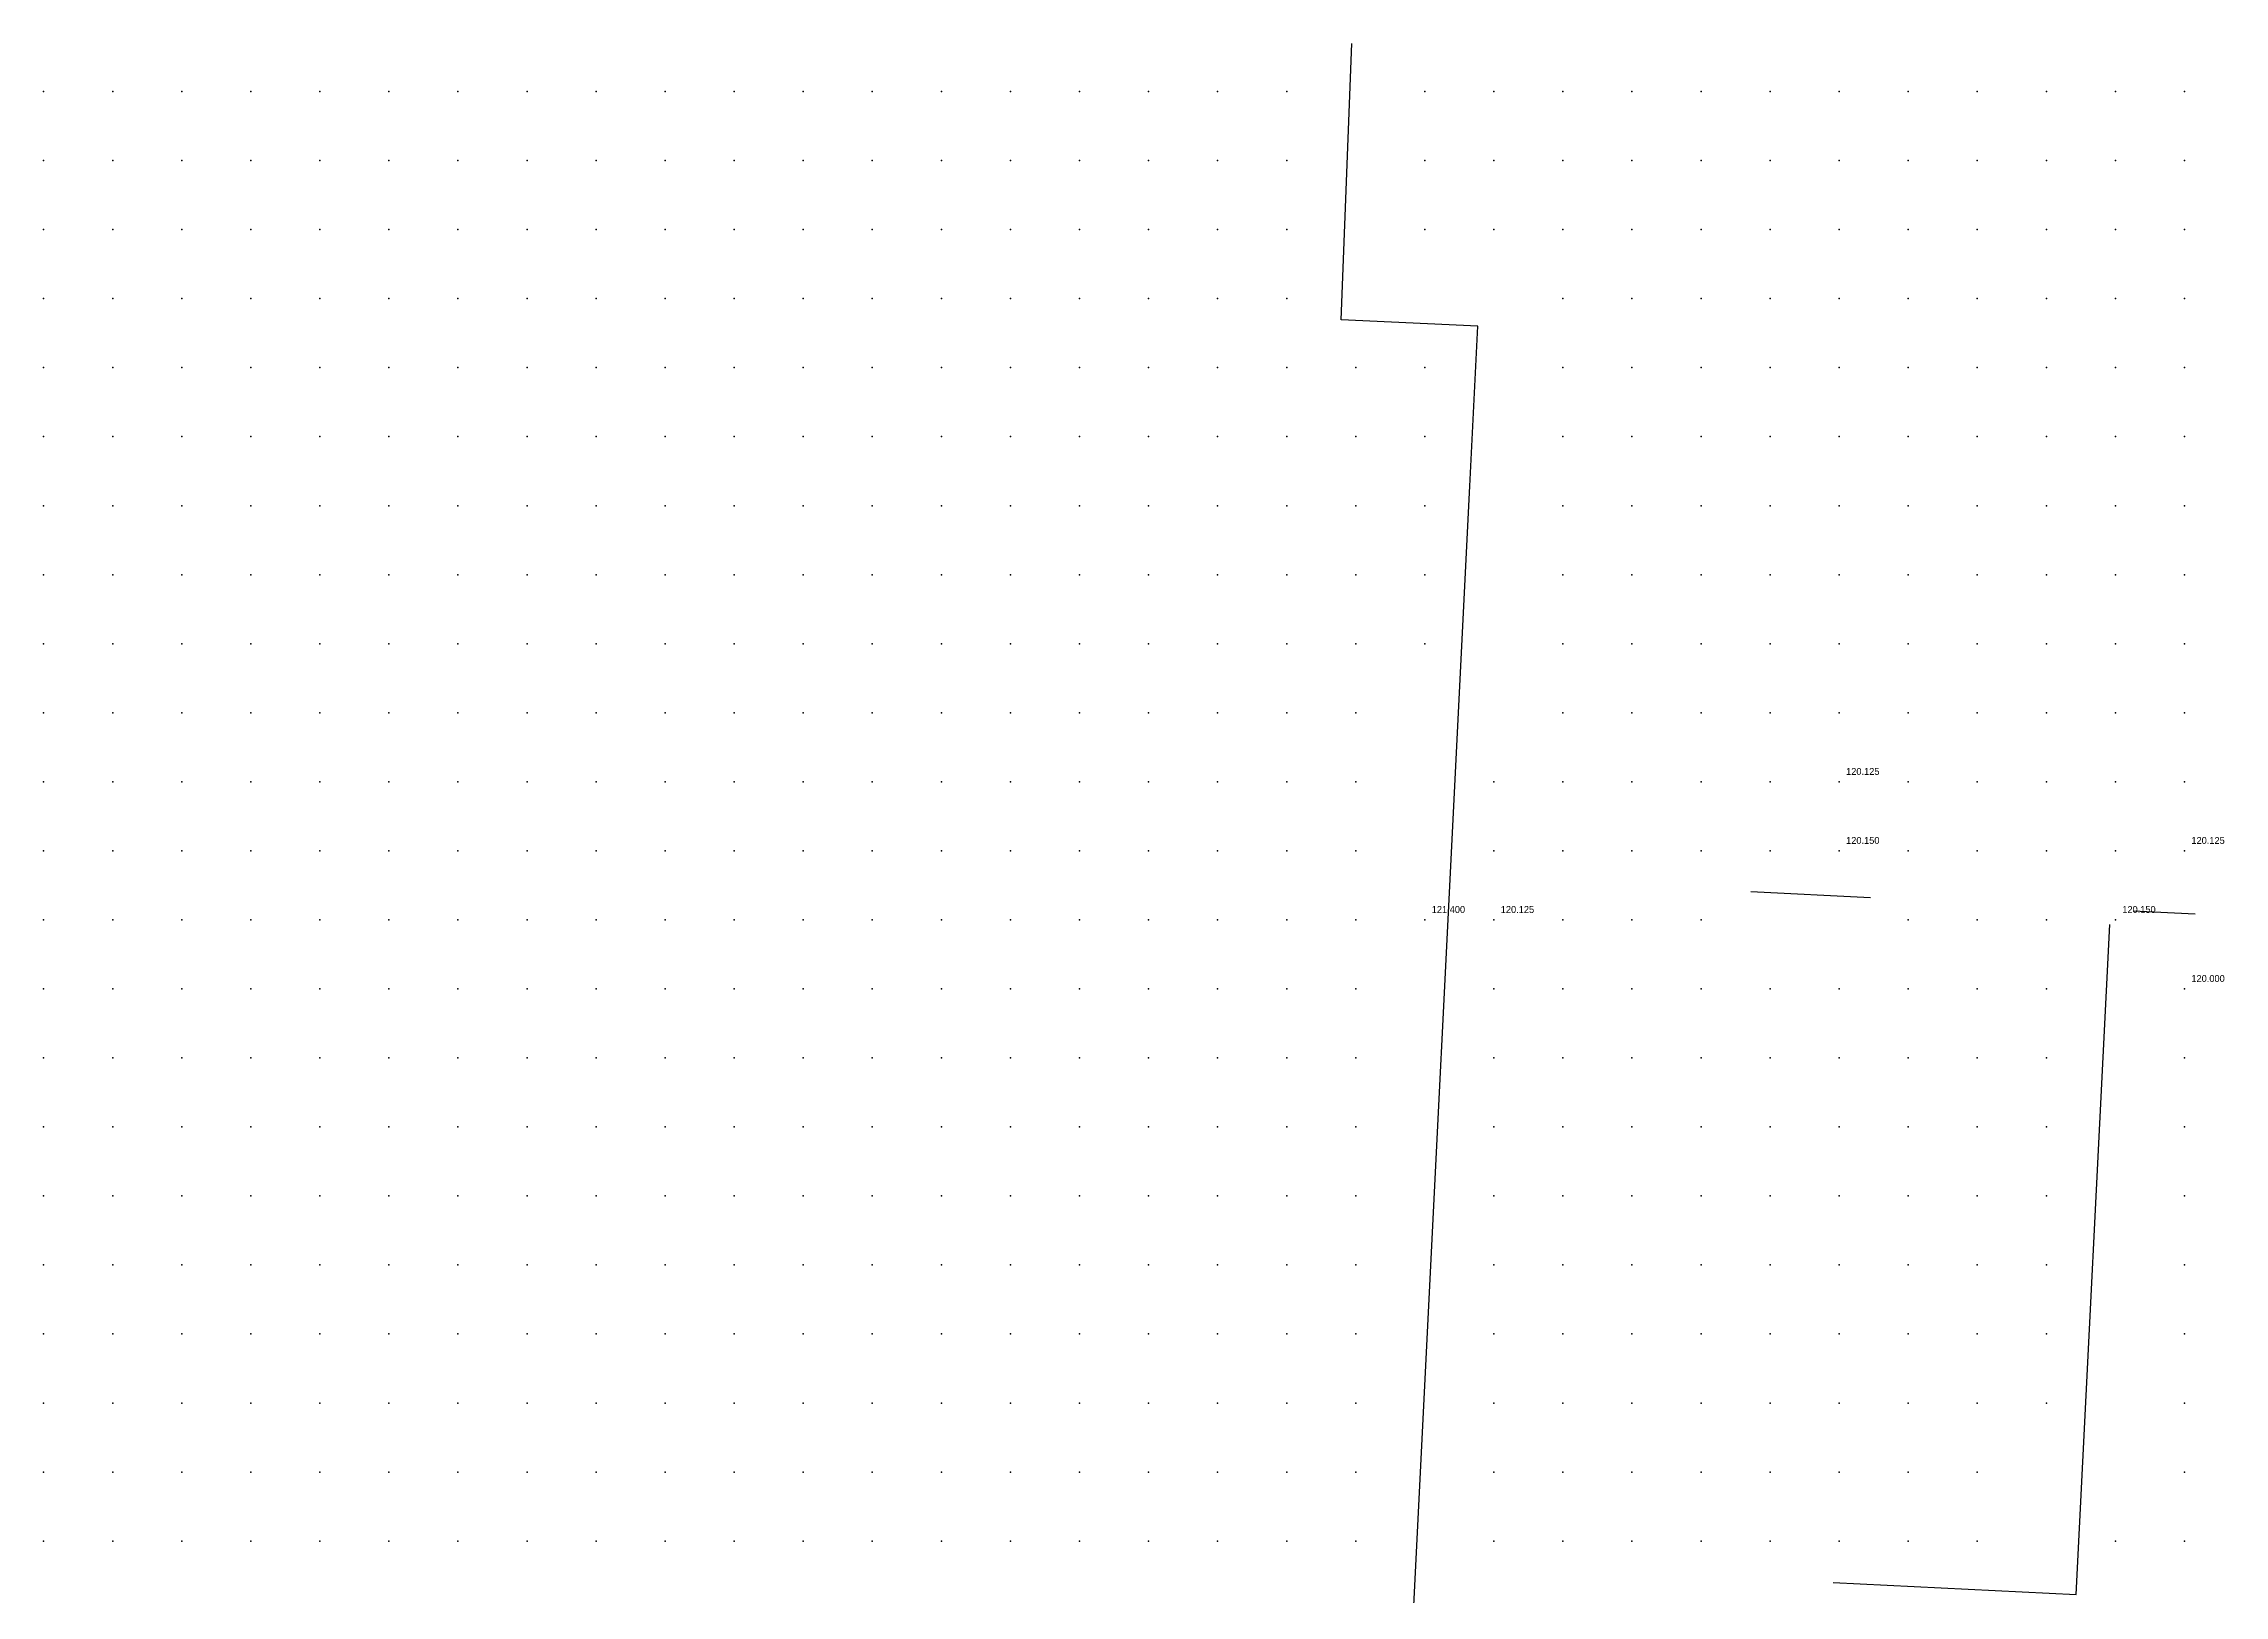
# Model space of a CAD drawing. Header units: metres. Extents: x 287878 to 288137, y 62805 to 63074.
# Drawn here: x 288008 to 288039.58, y 62925.21 to 62947.69 of the extents above; entities that cross this region are included whole.
import ezdxf

# ---------------------------------------------------------------- set-up
doc = ezdxf.new("R2010")
doc.units = ezdxf.units.M
for name, color, linetype in [('BARRIERS', 1, 'Continuous'), ('SURVEY_INTERP', 8, 'Continuous'), ('SURVEY_REAL', 3, 'Continuous')]:
    doc.layers.add(name, color=color, linetype=linetype)

msp = doc.modelspace()

# ---------------------------------------------------------------- linework, layer by layer
at = {"layer": 'BARRIERS'}
for p, q in [((288026.79, 62943.692), (288026.945, 62947.695)), ((288028.77, 62943.601), (288026.79, 62943.692)), ((288028.654, 62941.281), (288028.77, 62943.601)), ((288027.828, 62924.775), (288028.654, 62941.281)), ((288032.719, 62935.409), (288034.455, 62935.322)), ((288038.259, 62935.13), (288039.157, 62935.085)), ((288037.432, 62925.224), (288037.918, 62934.934)), ((288033.912, 62925.4), (288037.432, 62925.224))]:
    msp.add_line(p, q, dxfattribs=at)
at = {"layer": 'SURVEY_INTERP'}
for p in [(288008, 62947, 119.302), (288009, 62947, 119.282), (288010, 62947, 119.262), (288011, 62947, 119.244), (288012, 62947, 119.225), (288013, 62947, 119.208), (288014, 62947, 119.192), (288015, 62947, 119.176), (288016, 62947, 119.161), (288017, 62947, 119.147), (288018, 62947, 119.134), (288019, 62947, 119.122), (288020, 62947, 119.112), (288021, 62947, 119.102), (288022, 62947, 119.093), (288023, 62947, 119.085), (288024, 62947, 119.078), (288025, 62947, 119.073), (288026, 62947, 119.067), (288028, 62947, 119.058), (288029, 62947, 119.054), (288030, 62947, 119.049), (288031, 62947, 119.043), (288032, 62947, 119.037), (288033, 62947, 119.03), (288034, 62947, 119.021), (288035, 62947, 119.01), (288036, 62947, 118.998), (288037, 62947, 118.985), (288038, 62947, 118.97), (288039, 62947, 118.955), (288008, 62946, 119.273), (288009, 62946, 119.254), (288010, 62946, 119.236), (288011, 62946, 119.218), (288012, 62946, 119.201), (288013, 62946, 119.185), (288014, 62946, 119.17), (288015, 62946, 119.155), (288016, 62946, 119.142), (288017, 62946, 119.13), (288018, 62946, 119.119), (288019, 62946, 119.109), (288020, 62946, 119.1), (288021, 62946, 119.092), (288022, 62946, 119.086), (288023, 62946, 119.081), (288024, 62946, 119.077), (288025, 62946, 119.074), (288026, 62946, 119.071), (288028, 62946, 119.069), (288029, 62946, 119.068), (288030, 62946, 119.066), (288031, 62946, 119.064), (288032, 62946, 119.06), (288033, 62946, 119.055), (288034, 62946, 119.048), (288035, 62946, 119.038), (288036, 62946, 119.027), (288037, 62946, 119.014), (288038, 62946, 118.999), (288039, 62946, 118.983), (288008, 62945, 119.245), (288009, 62945, 119.227), (288010, 62945, 119.21), (288011, 62945, 119.193), (288012, 62945, 119.177), (288013, 62945, 119.163), (288014, 62945, 119.149), (288015, 62945, 119.136), (288016, 62945, 119.124), (288017, 62945, 119.113), (288018, 62945, 119.104), (288019, 62945, 119.096), (288020, 62945, 119.089), (288021, 62945, 119.084), (288022, 62945, 119.081), (288023, 62945, 119.078), (288024, 62945, 119.078), (288025, 62945, 119.078), (288026, 62945, 119.079), (288028, 62945, 119.085), (288029, 62945, 119.087), (288030, 62945, 119.09), (288031, 62945, 119.091), (288032, 62945, 119.091), (288033, 62945, 119.089), (288034, 62945, 119.083), (288035, 62945, 119.075), (288036, 62945, 119.063), (288037, 62945, 119.05), (288038, 62945, 119.034), (288039, 62945, 119.018), (288008, 62944, 119.218), (288009, 62944, 119.201), (288010, 62944, 119.185), (288011, 62944, 119.169), (288012, 62944, 119.155), (288013, 62944, 119.141), (288014, 62944, 119.128), (288015, 62944, 119.117), (288016, 62944, 119.107), (288017, 62944, 119.098), (288018, 62944, 119.091), (288019, 62944, 119.085), (288020, 62944, 119.081), (288021, 62944, 119.078), (288022, 62944, 119.077), (288023, 62944, 119.079), (288024, 62944, 119.081), (288025, 62944, 119.086), (288026, 62944, 119.092), (288030, 62944, 119.121), (288031, 62944, 119.127), (288032, 62944, 119.131), (288033, 62944, 119.132), (288034, 62944, 119.129), (288035, 62944, 119.121), (288036, 62944, 119.11), (288037, 62944, 119.095), (288038, 62944, 119.078), (288039, 62944, 119.06), (288008, 62943, 119.192), (288009, 62943, 119.175), (288010, 62943, 119.16), (288011, 62943, 119.146), (288012, 62943, 119.132), (288013, 62943, 119.12), (288014, 62943, 119.109), (288015, 62943, 119.099), (288016, 62943, 119.091), (288017, 62943, 119.084), (288018, 62943, 119.078), (288019, 62943, 119.075), (288020, 62943, 119.073), (288021, 62943, 119.074), (288022, 62943, 119.076), (288023, 62943, 119.081), (288024, 62943, 119.088), (288025, 62943, 119.097), (288026, 62943, 119.108), (288027, 62943, 119.121), (288028, 62943, 119.134), (288030, 62943, 119.161), (288031, 62943, 119.174), (288032, 62943, 119.183), (288033, 62943, 119.189), (288034, 62943, 119.188), (288035, 62943, 119.181), (288036, 62943, 119.167), (288037, 62943, 119.15), (288038, 62943, 119.131), (288039, 62943, 119.11), (288008, 62942, 119.166), (288009, 62942, 119.15), (288010, 62942, 119.136), (288011, 62942, 119.123), (288012, 62942, 119.111), (288013, 62942, 119.1), (288014, 62942, 119.09), (288015, 62942, 119.082), (288016, 62942, 119.075), (288017, 62942, 119.07), (288018, 62942, 119.067), (288019, 62942, 119.066), (288020, 62942, 119.067), (288021, 62942, 119.071), (288022, 62942, 119.077), (288023, 62942, 119.086), (288024, 62942, 119.098), (288025, 62942, 119.113), (288026, 62942, 119.13), (288027, 62942, 119.149), (288028, 62942, 119.169), (288030, 62942, 119.211), (288031, 62942, 119.232), (288032, 62942, 119.25), (288033, 62942, 119.263), (288034, 62942, 119.265), (288035, 62942, 119.257), (288036, 62942, 119.24), (288037, 62942, 119.218), (288038, 62942, 119.195), (288039, 62942, 119.171), (288008, 62941, 119.14), (288009, 62941, 119.126), (288010, 62941, 119.113), (288011, 62941, 119.101), (288012, 62941, 119.09), (288013, 62941, 119.08), (288014, 62941, 119.072), (288015, 62941, 119.066), (288016, 62941, 119.061), (288017, 62941, 119.058), (288018, 62941, 119.057), (288019, 62941, 119.058), (288020, 62941, 119.062), (288021, 62941, 119.07), (288022, 62941, 119.08), (288023, 62941, 119.094), (288024, 62941, 119.112), (288025, 62941, 119.134), (288026, 62941, 119.158), (288027, 62941, 119.185), (288028, 62941, 119.213), (288030, 62941, 119.273), (288031, 62941, 119.304), (288032, 62941, 119.335), (288033, 62941, 119.359), (288034, 62941, 119.367), (288035, 62941, 119.355), (288036, 62941, 119.329), (288037, 62941, 119.3), (288038, 62941, 119.271), (288039, 62941, 119.244), (288008, 62940, 119.115), (288009, 62940, 119.102), (288010, 62940, 119.09), (288011, 62940, 119.079), (288012, 62940, 119.07), (288013, 62940, 119.062), (288014, 62940, 119.055), (288015, 62940, 119.05), (288016, 62940, 119.047), (288017, 62940, 119.046), (288018, 62940, 119.047), (288019, 62940, 119.051), (288020, 62940, 119.059), (288021, 62940, 119.069), (288022, 62940, 119.084), (288023, 62940, 119.104), (288024, 62940, 119.129), (288025, 62940, 119.159), (288026, 62940, 119.193), (288027, 62940, 119.231), (288028, 62940, 119.269), (288030, 62940, 119.346), (288031, 62940, 119.391), (288032, 62940, 119.442), (288033, 62940, 119.487), (288034, 62940, 119.504), (288035, 62940, 119.483), (288036, 62940, 119.439), (288037, 62940, 119.396), (288038, 62940, 119.363), (288039, 62940, 119.333), (288008, 62939, 119.091), (288009, 62939, 119.079), (288010, 62939, 119.068), (288011, 62939, 119.058), (288012, 62939, 119.05), (288013, 62939, 119.043), (288014, 62939, 119.038), (288015, 62939, 119.035), (288016, 62939, 119.033), (288017, 62939, 119.034), (288018, 62939, 119.038), (288019, 62939, 119.045), (288020, 62939, 119.055), (288021, 62939, 119.07), (288022, 62939, 119.09), (288023, 62939, 119.115), (288024, 62939, 119.148), (288025, 62939, 119.189), (288026, 62939, 119.237), (288027, 62939, 119.29), (288028, 62939, 119.341), (288030, 62939, 119.43), (288031, 62939, 119.487), (288032, 62939, 119.567), (288033, 62939, 119.655), (288034, 62939, 119.694), (288035, 62939, 119.648), (288036, 62939, 119.564), (288037, 62939, 119.502), (288038, 62939, 119.473), (288039, 62939, 119.449), (288008, 62938, 119.067), (288009, 62938, 119.056), (288010, 62938, 119.046), (288011, 62938, 119.038), (288012, 62938, 119.031), (288013, 62938, 119.025), (288014, 62938, 119.021), (288015, 62938, 119.02), (288016, 62938, 119.02), (288017, 62938, 119.023), (288018, 62938, 119.03), (288019, 62938, 119.039), (288020, 62938, 119.052), (288021, 62938, 119.071), (288022, 62938, 119.095), (288023, 62938, 119.127), (288024, 62938, 119.169), (288025, 62938, 119.223), (288026, 62938, 119.29), (288027, 62938, 119.367), (288030, 62938, 119.527), (288031, 62938, 119.582), (288032, 62938, 119.693), (288033, 62938, 119.85), (288034, 62938, 119.944), (288035, 62938, 119.842), (288036, 62938, 119.688), (288037, 62938, 119.609), (288038, 62938, 119.611), (288039, 62938, 119.618), (288008, 62937, 119.043), (288009, 62937, 119.033), (288010, 62937, 119.025), (288011, 62937, 119.017), (288012, 62937, 119.012), (288013, 62937, 119.008), (288014, 62937, 119.005), (288015, 62937, 119.005), (288016, 62937, 119.008), (288017, 62937, 119.013), (288018, 62937, 119.021), (288019, 62937, 119.033), (288020, 62937, 119.049), (288021, 62937, 119.071), (288022, 62937, 119.1), (288023, 62937, 119.138), (288024, 62937, 119.189), (288025, 62937, 119.258), (288026, 62937, 119.351), (288027, 62937, 119.469), (288029, 62937, 119.66), (288030, 62937, 119.649), (288031, 62937, 119.659), (288032, 62937, 119.775), (288033, 62937, 119.975), (288035, 62937, 119.968), (288036, 62937, 119.767), (288037, 62937, 119.695), (288038, 62937, 119.786), (288039, 62937, 119.887), (288008, 62936, 119.02), (288009, 62936, 119.011), (288010, 62936, 119.003), (288011, 62936, 118.997), (288012, 62936, 118.993), (288013, 62936, 118.99), (288014, 62936, 118.99), (288015, 62936, 118.991), (288016, 62936, 118.995), (288017, 62936, 119.002), (288018, 62936, 119.013), (288019, 62936, 119.027), (288020, 62936, 119.046), (288021, 62936, 119.071), (288022, 62936, 119.103), (288023, 62936, 119.146), (288024, 62936, 119.205), (288025, 62936, 119.286), (288026, 62936, 119.405), (288027, 62936, 119.578), (288029, 62936, 119.927), (288030, 62936, 119.815), (288031, 62936, 119.711), (288032, 62936, 119.784), (288033, 62936, 119.981), (288035, 62936, 119.973), (288036, 62936, 119.775), (288037, 62936, 119.734), (288038, 62936, 119.902), (288008, 62935, 118.997), (288009, 62935, 118.989), (288010, 62935, 118.983), (288011, 62935, 118.978), (288012, 62935, 118.974), (288013, 62935, 118.973), (288014, 62935, 118.974), (288015, 62935, 118.977), (288016, 62935, 118.983), (288017, 62935, 118.992), (288018, 62935, 119.005), (288019, 62935, 119.021), (288020, 62935, 119.042), (288021, 62935, 119.07), (288022, 62935, 119.105), (288023, 62935, 119.15), (288024, 62935, 119.211), (288025, 62935, 119.298), (288026, 62935, 119.427), (288027, 62935, 119.63), (288030, 62935, 119.926), (288031, 62935, 119.718), (288032, 62935, 119.723), (288035, 62935, 119.845), (288036, 62935, 119.716), (288037, 62935, 119.714), (288008, 62934, 118.974), (288009, 62934, 118.967), (288010, 62934, 118.962), (288011, 62934, 118.958), (288012, 62934, 118.956), (288013, 62934, 118.956), (288014, 62934, 118.959), (288015, 62934, 118.963), (288016, 62934, 118.971), (288017, 62934, 118.982), (288018, 62934, 118.996), (288019, 62934, 119.015), (288020, 62934, 119.038), (288021, 62934, 119.068), (288022, 62934, 119.104), (288023, 62934, 119.15), (288024, 62934, 119.209), (288025, 62934, 119.29), (288026, 62934, 119.405), (288027, 62934, 119.574), (288029, 62934, 119.921), (288030, 62934, 119.799), (288031, 62934, 119.65), (288032, 62934, 119.623), (288033, 62934, 119.67), (288034, 62934, 119.701), (288035, 62934, 119.665), (288036, 62934, 119.624), (288037, 62934, 119.665), (288008, 62933, 118.952), (288009, 62933, 118.946), (288010, 62933, 118.942), (288011, 62933, 118.939), (288012, 62933, 118.938), (288013, 62933, 118.939), (288014, 62933, 118.943), (288015, 62933, 118.95), (288016, 62933, 118.959), (288017, 62933, 118.972), (288018, 62933, 118.988), (288019, 62933, 119.009), (288020, 62933, 119.035), (288021, 62933, 119.066), (288022, 62933, 119.103), (288023, 62933, 119.148), (288024, 62933, 119.203), (288025, 62933, 119.271), (288026, 62933, 119.358), (288027, 62933, 119.467), (288029, 62933, 119.636), (288030, 62933, 119.599), (288031, 62933, 119.539), (288032, 62933, 119.517), (288033, 62933, 119.526), (288034, 62933, 119.533), (288035, 62933, 119.525), (288036, 62933, 119.525), (288037, 62933, 119.575), (288039, 62933, 119.793), (288008, 62932, 118.93), (288009, 62932, 118.925), (288010, 62932, 118.921), (288011, 62932, 118.92), (288012, 62932, 118.92), (288013, 62932, 118.923), (288014, 62932, 118.928), (288015, 62932, 118.936), (288016, 62932, 118.947), (288017, 62932, 118.962), (288018, 62932, 118.98), (288019, 62932, 119.004), (288020, 62932, 119.032), (288021, 62932, 119.065), (288022, 62932, 119.104), (288023, 62932, 119.149), (288024, 62932, 119.2), (288025, 62932, 119.257), (288026, 62932, 119.319), (288027, 62932, 119.384), (288029, 62932, 119.467), (288030, 62932, 119.461), (288031, 62932, 119.441), (288032, 62932, 119.428), (288033, 62932, 119.425), (288034, 62932, 119.424), (288035, 62932, 119.422), (288036, 62932, 119.429), (288037, 62932, 119.459), (288039, 62932, 119.528), (288008, 62931, 118.907), (288009, 62931, 118.903), (288010, 62931, 118.901), (288011, 62931, 118.9), (288012, 62931, 118.902), (288013, 62931, 118.906), (288014, 62931, 118.912), (288015, 62931, 118.922), (288016, 62931, 118.935), (288017, 62931, 118.952), (288018, 62931, 118.973), (288019, 62931, 118.999), (288020, 62931, 119.03), (288021, 62931, 119.067), (288022, 62931, 119.11), (288023, 62931, 119.157), (288024, 62931, 119.208), (288025, 62931, 119.26), (288026, 62931, 119.308), (288027, 62931, 119.349), (288029, 62931, 119.39), (288030, 62931, 119.388), (288031, 62931, 119.378), (288032, 62931, 119.368), (288033, 62931, 119.361), (288034, 62931, 119.354), (288035, 62931, 119.35), (288036, 62931, 119.35), (288037, 62931, 119.357), (288039, 62931, 119.362), (288008, 62930, 118.885), (288009, 62930, 118.882), (288010, 62930, 118.881), (288011, 62930, 118.881), (288012, 62930, 118.884), (288013, 62930, 118.889), (288014, 62930, 118.897), (288015, 62930, 118.908), (288016, 62930, 118.922), (288017, 62930, 118.941), (288018, 62930, 118.965), (288019, 62930, 118.994), (288020, 62930, 119.03), (288021, 62930, 119.072), (288022, 62930, 119.122), (288023, 62930, 119.177), (288024, 62930, 119.236), (288025, 62930, 119.293), (288026, 62930, 119.34), (288027, 62930, 119.371), (288029, 62930, 119.379), (288030, 62930, 119.368), (288031, 62930, 119.355), (288032, 62930, 119.343), (288033, 62930, 119.332), (288034, 62930, 119.319), (288035, 62930, 119.306), (288036, 62930, 119.296), (288037, 62930, 119.288), (288039, 62930, 119.265), (288008, 62929, 118.863), (288009, 62929, 118.861), (288010, 62929, 118.86), (288011, 62929, 118.862), (288012, 62929, 118.865), (288013, 62929, 118.871), (288014, 62929, 118.881), (288015, 62929, 118.893), (288016, 62929, 118.91), (288017, 62929, 118.931), (288018, 62929, 118.957), (288019, 62929, 118.99), (288020, 62929, 119.031), (288021, 62929, 119.081), (288022, 62929, 119.141), (288023, 62929, 119.211), (288024, 62929, 119.29), (288025, 62929, 119.368), (288026, 62929, 119.432), (288027, 62929, 119.462), (288029, 62929, 119.425), (288030, 62929, 119.394), (288031, 62929, 119.372), (288032, 62929, 119.358), (288033, 62929, 119.343), (288034, 62929, 119.321), (288035, 62929, 119.296), (288036, 62929, 119.273), (288037, 62929, 119.254), (288039, 62929, 119.217), (288008, 62928, 118.841), (288009, 62928, 118.839), (288010, 62928, 118.84), (288011, 62928, 118.842), (288012, 62928, 118.846), (288013, 62928, 118.854), (288014, 62928, 118.864), (288015, 62928, 118.878), (288016, 62928, 118.896), (288017, 62928, 118.919), (288018, 62928, 118.949), (288019, 62928, 118.986), (288020, 62928, 119.032), (288021, 62928, 119.091), (288022, 62928, 119.165), (288023, 62928, 119.259), (288024, 62928, 119.374), (288025, 62928, 119.504), (288026, 62928, 119.618), (288027, 62928, 119.665), (288029, 62928, 119.534), (288030, 62928, 119.462), (288031, 62928, 119.428), (288032, 62928, 119.42), (288033, 62928, 119.409), (288034, 62928, 119.373), (288035, 62928, 119.324), (288036, 62928, 119.283), (288037, 62928, 119.254), (288039, 62928, 119.207), (288008, 62927, 118.819), (288009, 62927, 118.818), (288010, 62927, 118.819), (288011, 62927, 118.822), (288012, 62927, 118.827), (288013, 62927, 118.835), (288014, 62927, 118.847), (288015, 62927, 118.862), (288016, 62927, 118.882), (288017, 62927, 118.907), (288018, 62927, 118.938), (288019, 62927, 118.979), (288020, 62927, 119.031), (288021, 62927, 119.099), (288022, 62927, 119.189), (288023, 62927, 119.313), (288024, 62927, 119.485), (288025, 62927, 119.712), (288026, 62927, 119.956), (288027, 62927, 120.067), (288029, 62927, 119.707), (288030, 62927, 119.557), (288031, 62927, 119.515), (288032, 62927, 119.549), (288033, 62927, 119.568), (288034, 62927, 119.497), (288035, 62927, 119.392), (288036, 62927, 119.322), (288039, 62927, 119.239), (288008, 62926, 118.797), (288009, 62926, 118.796), (288010, 62926, 118.798), (288011, 62926, 118.802), (288012, 62926, 118.808), (288013, 62926, 118.817), (288014, 62926, 118.829), (288015, 62926, 118.845), (288016, 62926, 118.866), (288017, 62926, 118.892), (288018, 62926, 118.926), (288019, 62926, 118.969), (288020, 62926, 119.025), (288021, 62926, 119.1), (288022, 62926, 119.204), (288023, 62926, 119.356), (288024, 62926, 119.588), (288025, 62926, 119.953), (288026, 62926, 120.452), (288027, 62926, 120.75), (288029, 62926, 119.911), (288030, 62926, 119.644), (288031, 62926, 119.609), (288032, 62926, 119.754), (288033, 62926, 119.882), (288034, 62926, 119.711), (288035, 62926, 119.482), (288036, 62926, 119.379), (288038, 62926, 119.38), (288039, 62926, 119.326)]:
    msp.add_point(p, dxfattribs=at)
at = {"layer": 'SURVEY_REAL'}
for p in [(288034, 62937, 120.125), (288034, 62936, 120.15), (288039, 62936, 120.125), (288028, 62935, 121.4), (288029, 62935, 120.125), (288038, 62935, 120.15), (288039, 62934, 120)]:
    msp.add_point(p, dxfattribs=at)

# ---------------------------------------------------------------- texts
for s, p in [('120.125', (288034.1, 62937.1, 120.125)), ('120.150', (288034.1, 62936.1, 120.15)), ('120.125', (288039.1, 62936.1, 120.125)), ('121.400', (288028.1, 62935.1, 121.4)), ('120.125', (288029.1, 62935.1, 120.125)), ('120.150', (288038.1, 62935.1, 120.15)), ('120.000', (288039.1, 62934.1, 120))]:
    msp.add_text(s, height=0.1, dxfattribs=at).set_placement(p)

doc.saveas('drawing.dxf')
